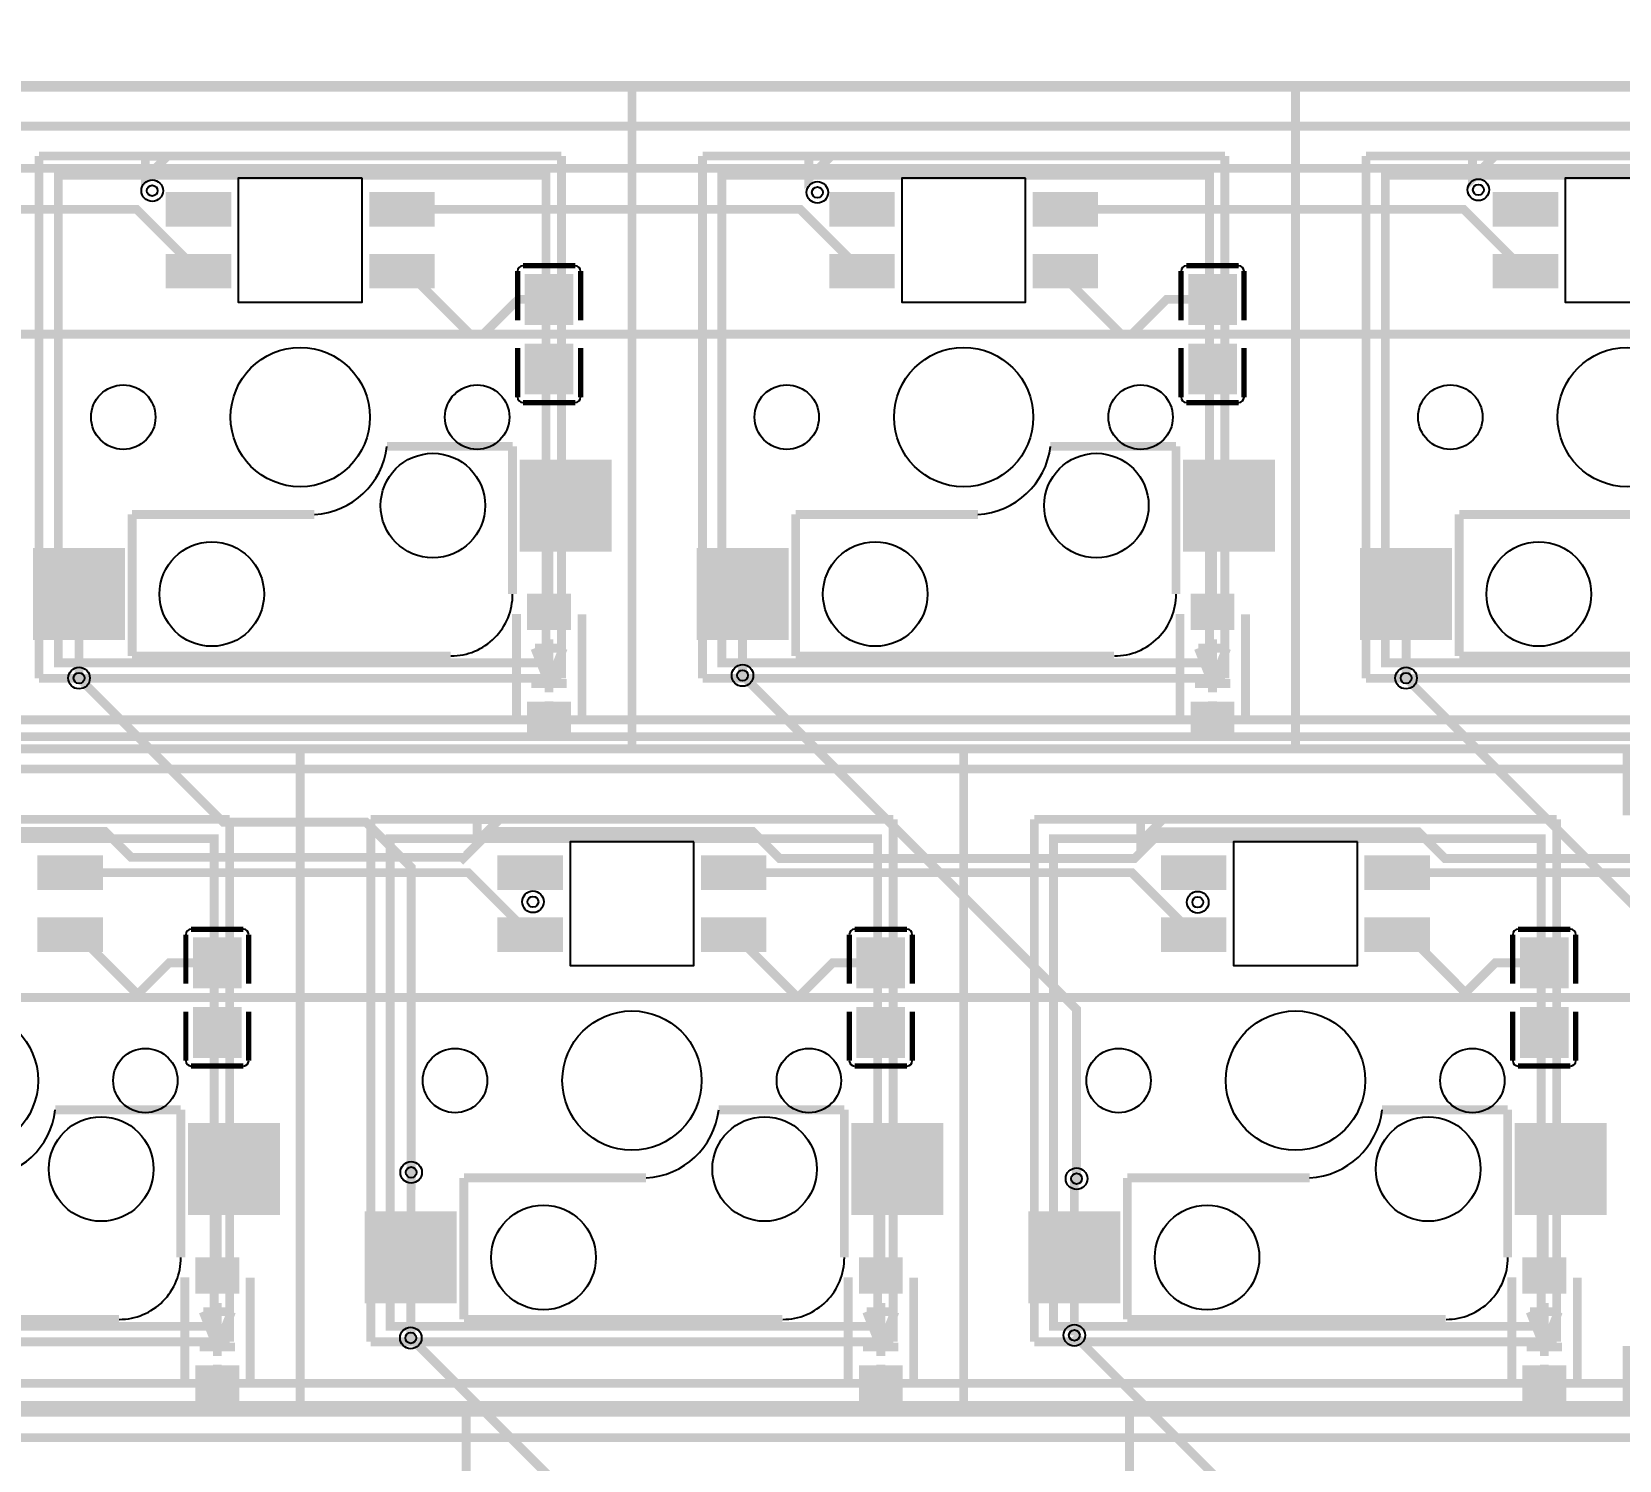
# Model space of a CAD drawing. Extents: x 183 to 12581, y -4976 to -1155.
# Drawn here: x 5509 to 7304, y -2773 to -1158 of the extents above; entities that cross this region are included whole.
import ezdxf

# ---------------------------------------------------------------- set-up
doc = ezdxf.new("R2010")
doc.units = 9
for name, color, linetype, true_color in [('BoardOutLine', 7, 'Continuous', 0xff00ff), ('BottomLayer', 7, 'Continuous', 0x0000ff), ('BottomPasteMaskLayer', 7, 'Continuous', 0x800000), ('BottomSilkLayer', 7, 'Continuous', 0x66cc33), ('BottomSolderMaskLayer', 7, 'Continuous', 0xaa00ff), ('Document', 7, 'Continuous', 0xffffff), ('Hole', 7, 'Continuous', 0x222222), ('Multi-Layer', 7, 'Continuous', 0xc0c0c0), ('TopLayer', 7, 'Continuous', 0xff0000), ('TopSilkLayer', 7, 'Continuous', 0xffcc00)]:
    doc.layers.add(name, color=color, linetype=linetype, true_color=true_color)

msp = doc.modelspace()

# ---------------------------------------------------------------- hatches: boundary and pattern name
at = {"layer": 'BottomLayer'}
for points in [[(5662.6, -1341.3), (5732.6, -1341.3), (5732.6, -1376.3), (5662.6, -1376.3)], [(5892.6, -1341.3), (5962.6, -1341.3), (5962.6, -1376.3), (5892.6, -1376.3)], [(6412.6, -1341.3), (6482.6, -1341.3), (6482.6, -1376.3), (6412.6, -1376.3)], [(6642.6, -1341.3), (6712.6, -1341.3), (6712.6, -1376.3), (6642.6, -1376.3)], [(7162.7, -1341.3), (7232.7, -1341.3), (7232.7, -1376.3), (7162.7, -1376.3)], [(5662.6, -1411.3), (5732.6, -1411.3), (5732.6, -1446.3), (5662.6, -1446.3)], [(5892.6, -1411.3), (5962.6, -1411.3), (5962.6, -1446.3), (5892.6, -1446.3)], [(6412.6, -1411.3), (6482.6, -1411.3), (6482.6, -1446.3), (6412.6, -1446.3)], [(6642.6, -1411.3), (6712.6, -1411.3), (6712.6, -1446.3), (6642.6, -1446.3)], [(7162.7, -1411.3), (7232.7, -1411.3), (7232.7, -1446.3), (7162.7, -1446.3)], [(6120.5, -1488.4), (6067.3, -1488.4), (6067.3, -1432.9), (6120.5, -1432.9)], [(6870.5, -1488.4), (6817.3, -1488.4), (6817.3, -1432.9), (6870.5, -1432.9)], [(6120.5, -1511.6), (6067.3, -1511.6), (6067.3, -1567.2), (6120.5, -1567.2)], [(6870.5, -1511.6), (6817.3, -1511.6), (6817.3, -1567.2), (6870.5, -1567.2)], [(6062.6, -1643.8), (6162.6, -1643.8), (6162.6, -1743.8), (6062.6, -1743.8)], [(6812.6, -1643.8), (6912.6, -1643.8), (6912.6, -1743.8), (6812.6, -1743.8)], [(5512.6, -1743.8), (5612.6, -1743.8), (5612.6, -1843.8), (5512.6, -1843.8)], [(6262.6, -1743.8), (6362.6, -1743.8), (6362.6, -1843.8), (6262.6, -1843.8)], [(7012.7, -1743.8), (7112.7, -1743.8), (7112.7, -1843.8), (7012.7, -1843.8)], [(6117.5, -1833.7), (6117.5, -1794.3), (6070.3, -1794.3), (6070.3, -1833.7)], [(6867.5, -1833.7), (6867.5, -1794.3), (6820.3, -1794.3), (6820.3, -1833.7)], [(6117.5, -1955.7), (6117.5, -1916.4), (6070.3, -1916.4), (6070.3, -1955.7)], [(6867.5, -1955.7), (6867.5, -1916.4), (6820.3, -1916.4), (6820.3, -1955.7)], [(5517.6, -2091.3), (5587.6, -2091.3), (5587.6, -2126.3), (5517.6, -2126.3)], [(6037.6, -2091.3), (6107.6, -2091.3), (6107.6, -2126.3), (6037.6, -2126.3)], [(6267.6, -2091.3), (6337.6, -2091.3), (6337.6, -2126.3), (6267.6, -2126.3)], [(6787.6, -2091.3), (6857.6, -2091.3), (6857.6, -2126.3), (6787.6, -2126.3)], [(7017.6, -2091.3), (7087.6, -2091.3), (7087.6, -2126.3), (7017.6, -2126.3)], [(5517.6, -2161.3), (5587.6, -2161.3), (5587.6, -2196.3), (5517.6, -2196.3)], [(6037.6, -2161.3), (6107.6, -2161.3), (6107.6, -2196.3), (6037.6, -2196.3)], [(6267.6, -2161.3), (6337.6, -2161.3), (6337.6, -2196.3), (6267.6, -2196.3)], [(6787.6, -2161.3), (6857.6, -2161.3), (6857.6, -2196.3), (6787.6, -2196.3)], [(7017.6, -2161.3), (7087.6, -2161.3), (7087.6, -2196.3), (7017.6, -2196.3)], [(5745.4, -2238.4), (5692.3, -2238.4), (5692.3, -2182.9), (5745.4, -2182.9)], [(6495.5, -2238.4), (6442.3, -2238.4), (6442.3, -2182.9), (6495.5, -2182.9)], [(7245.5, -2238.4), (7192.3, -2238.4), (7192.3, -2182.9), (7245.5, -2182.9)], [(5745.4, -2261.7), (5692.3, -2261.7), (5692.3, -2317.2), (5745.4, -2317.2)], [(6495.5, -2261.7), (6442.3, -2261.7), (6442.3, -2317.2), (6495.5, -2317.2)], [(7245.5, -2261.7), (7192.3, -2261.7), (7192.3, -2317.2), (7245.5, -2317.2)], [(5687.6, -2393.8), (5787.6, -2393.8), (5787.6, -2493.8), (5687.6, -2493.8)], [(6437.6, -2393.8), (6537.6, -2393.8), (6537.6, -2493.8), (6437.6, -2493.8)], [(7187.6, -2393.8), (7287.6, -2393.8), (7287.6, -2493.8), (7187.6, -2493.8)], [(5887.6, -2493.8), (5987.6, -2493.8), (5987.6, -2593.8), (5887.6, -2593.8)], [(6637.6, -2493.8), (6737.6, -2493.8), (6737.6, -2593.8), (6637.6, -2593.8)], [(5742.5, -2583.7), (5742.5, -2544.4), (5695.2, -2544.4), (5695.2, -2583.7)], [(6492.5, -2583.7), (6492.5, -2544.4), (6445.3, -2544.4), (6445.3, -2583.7)], [(7242.5, -2583.7), (7242.5, -2544.4), (7195.3, -2544.4), (7195.3, -2583.7)], [(5742.5, -2705.8), (5742.5, -2666.4), (5695.2, -2666.4), (5695.2, -2705.8)], [(6492.5, -2705.8), (6492.5, -2666.4), (6445.3, -2666.4), (6445.3, -2705.8)], [(7242.5, -2705.8), (7242.5, -2666.4), (7195.3, -2666.4), (7195.3, -2705.8)]]:
    msp.add_hatch(color=256, dxfattribs=at).paths.add_polyline_path(points)
at = {"layer": 'BottomPasteMaskLayer'}
for points in [[(5662.6, -1341.3), (5732.6, -1341.3), (5732.6, -1376.3), (5662.6, -1376.3)], [(5892.6, -1341.3), (5962.6, -1341.3), (5962.6, -1376.3), (5892.6, -1376.3)], [(6412.6, -1341.3), (6482.6, -1341.3), (6482.6, -1376.3), (6412.6, -1376.3)], [(6642.6, -1341.3), (6712.6, -1341.3), (6712.6, -1376.3), (6642.6, -1376.3)], [(7162.7, -1341.3), (7232.7, -1341.3), (7232.7, -1376.3), (7162.7, -1376.3)], [(5662.6, -1411.3), (5732.6, -1411.3), (5732.6, -1446.3), (5662.6, -1446.3)], [(5892.6, -1411.3), (5962.6, -1411.3), (5962.6, -1446.3), (5892.6, -1446.3)], [(6412.6, -1411.3), (6482.6, -1411.3), (6482.6, -1446.3), (6412.6, -1446.3)], [(6642.6, -1411.3), (6712.6, -1411.3), (6712.6, -1446.3), (6642.6, -1446.3)], [(7162.7, -1411.3), (7232.7, -1411.3), (7232.7, -1446.3), (7162.7, -1446.3)], [(6119.1, -1432.9), (6068.7, -1432.9), (6066.7, -1434.9), (6066.7, -1480.2), (6068.7, -1482.1), (6084.8, -1482.3), (6084.8, -1464.6), (6102.5, -1464.6), (6102.5, -1481.9), (6119.1, -1482.1), (6121, -1480.2), (6121, -1434.9)], [(6869.1, -1432.9), (6818.7, -1432.9), (6816.7, -1434.9), (6816.7, -1480.2), (6818.7, -1482.1), (6834.8, -1482.3), (6834.8, -1464.6), (6852.6, -1464.6), (6852.6, -1481.9), (6869.1, -1482.1), (6871.1, -1480.2), (6871.1, -1434.9)], [(6068.7, -1567.2), (6119.1, -1567.2), (6121, -1565.2), (6121, -1519.9), (6119.1, -1517.9), (6102.9, -1517.7), (6102.9, -1535.5), (6085.2, -1535.5), (6085.2, -1518.1), (6068.7, -1517.9), (6066.7, -1519.9), (6066.7, -1565.2)], [(6818.7, -1567.2), (6869.1, -1567.2), (6871.1, -1565.2), (6871.1, -1519.9), (6869.1, -1517.9), (6852.9, -1517.7), (6852.9, -1535.5), (6835.2, -1535.5), (6835.2, -1518.1), (6818.7, -1517.9), (6816.7, -1519.9), (6816.7, -1565.2)], [(6062.6, -1643.8), (6162.6, -1643.8), (6162.6, -1743.8), (6062.6, -1743.8)], [(6812.6, -1643.8), (6912.6, -1643.8), (6912.6, -1743.8), (6812.6, -1743.8)], [(5512.6, -1743.8), (5612.6, -1743.8), (5612.6, -1843.8), (5512.6, -1843.8)], [(6262.6, -1743.8), (6362.6, -1743.8), (6362.6, -1843.8), (6262.6, -1843.8)], [(7012.7, -1743.8), (7112.7, -1743.8), (7112.7, -1843.8), (7012.7, -1843.8)], [(6117.5, -1833.7), (6117.5, -1794.3), (6070.3, -1794.3), (6070.3, -1833.7)], [(6867.5, -1833.7), (6867.5, -1794.3), (6820.3, -1794.3), (6820.3, -1833.7)], [(6117.5, -1955.7), (6117.5, -1916.4), (6070.3, -1916.4), (6070.3, -1955.7)], [(6867.5, -1955.7), (6867.5, -1916.4), (6820.3, -1916.4), (6820.3, -1955.7)], [(5517.6, -2091.3), (5587.6, -2091.3), (5587.6, -2126.3), (5517.6, -2126.3)], [(6037.6, -2091.3), (6107.6, -2091.3), (6107.6, -2126.3), (6037.6, -2126.3)], [(6267.6, -2091.3), (6337.6, -2091.3), (6337.6, -2126.3), (6267.6, -2126.3)], [(6787.6, -2091.3), (6857.6, -2091.3), (6857.6, -2126.3), (6787.6, -2126.3)], [(7017.6, -2091.3), (7087.6, -2091.3), (7087.6, -2126.3), (7017.6, -2126.3)], [(5517.6, -2161.3), (5587.6, -2161.3), (5587.6, -2196.3), (5517.6, -2196.3)], [(6037.6, -2161.3), (6107.6, -2161.3), (6107.6, -2196.3), (6037.6, -2196.3)], [(6267.6, -2161.3), (6337.6, -2161.3), (6337.6, -2196.3), (6267.6, -2196.3)], [(6787.6, -2161.3), (6857.6, -2161.3), (6857.6, -2196.3), (6787.6, -2196.3)], [(7017.6, -2161.3), (7087.6, -2161.3), (7087.6, -2196.3), (7017.6, -2196.3)], [(5744.1, -2182.9), (5693.7, -2182.9), (5691.7, -2184.9), (5691.7, -2230.2), (5693.7, -2232.1), (5709.8, -2232.3), (5709.8, -2214.6), (5727.5, -2214.6), (5727.5, -2231.9), (5744.1, -2232.1), (5746, -2230.2), (5746, -2184.9)], [(6494.1, -2182.9), (6443.7, -2182.9), (6441.7, -2184.9), (6441.7, -2230.2), (6443.7, -2232.1), (6459.8, -2232.3), (6459.8, -2214.6), (6477.6, -2214.6), (6477.6, -2231.9), (6494.1, -2232.1), (6496.1, -2230.2), (6496.1, -2184.9)], [(7244.1, -2182.9), (7193.7, -2182.9), (7191.7, -2184.9), (7191.7, -2230.2), (7193.7, -2232.1), (7209.9, -2232.3), (7209.9, -2214.6), (7227.6, -2214.6), (7227.6, -2231.9), (7244.1, -2232.1), (7246.1, -2230.2), (7246.1, -2184.9)], [(5693.7, -2317.2), (5744.1, -2317.2), (5746, -2315.2), (5746, -2269.9), (5744.1, -2268), (5727.9, -2267.8), (5727.9, -2285.5), (5710.2, -2285.5), (5710.2, -2268.2), (5693.7, -2268), (5691.7, -2269.9), (5691.7, -2315.2)], [(6443.7, -2317.2), (6494.1, -2317.2), (6496.1, -2315.2), (6496.1, -2269.9), (6494.1, -2268), (6477.9, -2267.8), (6477.9, -2285.5), (6460.2, -2285.5), (6460.2, -2268.2), (6443.7, -2268), (6441.7, -2269.9), (6441.7, -2315.2)], [(7193.7, -2317.2), (7244.1, -2317.2), (7246.1, -2315.2), (7246.1, -2269.9), (7244.1, -2268), (7228, -2267.8), (7228, -2285.5), (7210.2, -2285.5), (7210.2, -2268.2), (7193.7, -2268), (7191.7, -2269.9), (7191.7, -2315.2)], [(5687.6, -2393.8), (5787.6, -2393.8), (5787.6, -2493.8), (5687.6, -2493.8)], [(6437.6, -2393.8), (6537.6, -2393.8), (6537.6, -2493.8), (6437.6, -2493.8)], [(7187.6, -2393.8), (7287.6, -2393.8), (7287.6, -2493.8), (7187.6, -2493.8)], [(5887.6, -2493.8), (5987.6, -2493.8), (5987.6, -2593.8), (5887.6, -2593.8)], [(6637.6, -2493.8), (6737.6, -2493.8), (6737.6, -2593.8), (6637.6, -2593.8)], [(5742.5, -2583.7), (5742.5, -2544.4), (5695.2, -2544.4), (5695.2, -2583.7)], [(6492.5, -2583.7), (6492.5, -2544.4), (6445.3, -2544.4), (6445.3, -2583.7)], [(7242.5, -2583.7), (7242.5, -2544.4), (7195.3, -2544.4), (7195.3, -2583.7)], [(5742.5, -2705.8), (5742.5, -2666.4), (5695.2, -2666.4), (5695.2, -2705.8)], [(6492.5, -2705.8), (6492.5, -2666.4), (6445.3, -2666.4), (6445.3, -2705.8)], [(7242.5, -2705.8), (7242.5, -2666.4), (7195.3, -2666.4), (7195.3, -2705.8)]]:
    msp.add_hatch(color=256, dxfattribs=at).paths.add_polyline_path(points)
at = {"layer": 'BottomSolderMaskLayer'}
for points in [[(5660.6, -1339.3), (5734.6, -1339.3), (5734.6, -1378.3), (5660.6, -1378.3)], [(5890.6, -1339.3), (5964.6, -1339.3), (5964.6, -1378.3), (5890.6, -1378.3)], [(6410.6, -1339.3), (6484.6, -1339.3), (6484.6, -1378.3), (6410.6, -1378.3)], [(6640.6, -1339.3), (6714.6, -1339.3), (6714.6, -1378.3), (6640.6, -1378.3)], [(7160.7, -1339.3), (7234.7, -1339.3), (7234.7, -1378.3), (7160.7, -1378.3)], [(5660.6, -1409.3), (5734.6, -1409.3), (5734.6, -1448.3), (5660.6, -1448.3)], [(5890.6, -1409.3), (5964.6, -1409.3), (5964.6, -1448.3), (5890.6, -1448.3)], [(6410.6, -1409.3), (6484.6, -1409.3), (6484.6, -1448.3), (6410.6, -1448.3)], [(6640.6, -1409.3), (6714.6, -1409.3), (6714.6, -1448.3), (6640.6, -1448.3)], [(7160.7, -1409.3), (7234.7, -1409.3), (7234.7, -1448.3), (7160.7, -1448.3)], [(6121.4, -1489.5), (6066.3, -1489.5), (6066.3, -1431.9), (6121.4, -1431.9)], [(6871.4, -1489.5), (6816.4, -1489.5), (6816.4, -1431.9), (6871.4, -1431.9)], [(6121.4, -1510.6), (6066.3, -1510.6), (6066.3, -1568.2), (6121.4, -1568.2)], [(6871.4, -1510.6), (6816.4, -1510.6), (6816.4, -1568.2), (6871.4, -1568.2)], [(6060.6, -1641.8), (6164.6, -1641.8), (6164.6, -1745.8), (6060.6, -1745.8)], [(6810.6, -1641.8), (6914.6, -1641.8), (6914.6, -1745.8), (6810.6, -1745.8)], [(5510.6, -1741.8), (5614.6, -1741.8), (5614.6, -1845.8), (5510.6, -1845.8)], [(6260.6, -1741.8), (6364.6, -1741.8), (6364.6, -1845.8), (6260.6, -1845.8)], [(7010.7, -1741.8), (7114.7, -1741.8), (7114.7, -1845.8), (7010.7, -1845.8)], [(6118.7, -1834.5), (6118.7, -1793.5), (6069.1, -1793.5), (6069.1, -1834.5)], [(6868.7, -1834.5), (6868.7, -1793.5), (6819.1, -1793.5), (6819.1, -1834.5)], [(6118.7, -1956.6), (6118.7, -1915.5), (6069.1, -1915.5), (6069.1, -1956.6)], [(6868.7, -1956.6), (6868.7, -1915.5), (6819.1, -1915.5), (6819.1, -1956.6)], [(5515.6, -2089.3), (5589.6, -2089.3), (5589.6, -2128.3), (5515.6, -2128.3)], [(6035.6, -2089.3), (6109.6, -2089.3), (6109.6, -2128.3), (6035.6, -2128.3)], [(6265.6, -2089.3), (6339.6, -2089.3), (6339.6, -2128.3), (6265.6, -2128.3)], [(6785.6, -2089.3), (6859.6, -2089.3), (6859.6, -2128.3), (6785.6, -2128.3)], [(7015.6, -2089.3), (7089.6, -2089.3), (7089.6, -2128.3), (7015.6, -2128.3)], [(5515.6, -2159.3), (5589.6, -2159.3), (5589.6, -2198.3), (5515.6, -2198.3)], [(6035.6, -2159.3), (6109.6, -2159.3), (6109.6, -2198.3), (6035.6, -2198.3)], [(6265.6, -2159.3), (6339.6, -2159.3), (6339.6, -2198.3), (6265.6, -2198.3)], [(6785.6, -2159.3), (6859.6, -2159.3), (6859.6, -2198.3), (6785.6, -2198.3)], [(7015.6, -2159.3), (7089.6, -2159.3), (7089.6, -2198.3), (7015.6, -2198.3)], [(5746.4, -2239.5), (5691.3, -2239.5), (5691.3, -2181.9), (5746.4, -2181.9)], [(6496.4, -2239.5), (6441.4, -2239.5), (6441.4, -2181.9), (6496.4, -2181.9)], [(7246.4, -2239.5), (7191.4, -2239.5), (7191.4, -2181.9), (7246.4, -2181.9)], [(5746.4, -2260.6), (5691.3, -2260.6), (5691.3, -2318.2), (5746.4, -2318.2)], [(6496.4, -2260.6), (6441.4, -2260.6), (6441.4, -2318.2), (6496.4, -2318.2)], [(7246.4, -2260.6), (7191.4, -2260.6), (7191.4, -2318.2), (7246.4, -2318.2)], [(5685.6, -2391.8), (5789.6, -2391.8), (5789.6, -2495.8), (5685.6, -2495.8)], [(6435.6, -2391.8), (6539.6, -2391.8), (6539.6, -2495.8), (6435.6, -2495.8)], [(7185.6, -2391.8), (7289.6, -2391.8), (7289.6, -2495.8), (7185.6, -2495.8)], [(5885.6, -2491.8), (5989.6, -2491.8), (5989.6, -2595.8), (5885.6, -2595.8)], [(6635.6, -2491.8), (6739.6, -2491.8), (6739.6, -2595.8), (6635.6, -2595.8)], [(5743.7, -2584.6), (5743.7, -2543.5), (5694, -2543.5), (5694, -2584.6)], [(6493.7, -2584.6), (6493.7, -2543.5), (6444.1, -2543.5), (6444.1, -2584.6)], [(7243.7, -2584.6), (7243.7, -2543.5), (7194.1, -2543.5), (7194.1, -2584.6)], [(5743.7, -2706.6), (5743.7, -2665.6), (5694, -2665.6), (5694, -2706.6)], [(6493.7, -2706.6), (6493.7, -2665.6), (6444.1, -2665.6), (6444.1, -2706.6)], [(7243.7, -2706.6), (7243.7, -2665.6), (7194.1, -2665.6), (7194.1, -2706.6)]]:
    msp.add_hatch(color=256, dxfattribs=at).paths.add_polyline_path(points)
at = {"layer": 'Document'}
for points in [[(6076.7, -1817.1), (6111.7, -1817.1), (6111.7, -1807.1), (6076.7, -1807.1)], [(6098.9, -1830), (6098.9, -1795), (6088.9, -1795), (6088.9, -1830)], [(6826.7, -1817.1), (6861.7, -1817.1), (6861.7, -1807.1), (6826.7, -1807.1)], [(6848.9, -1830), (6848.9, -1795), (6838.9, -1795), (6838.9, -1830)], [(6098.9, -1950), (6098.9, -1915), (6088.9, -1915), (6088.9, -1950)], [(6848.9, -1950), (6848.9, -1915), (6838.9, -1915), (6838.9, -1950)], [(5723.9, -2580.1), (5723.9, -2545.1), (5713.9, -2545.1), (5713.9, -2580.1)], [(6473.9, -2580.1), (6473.9, -2545.1), (6463.9, -2545.1), (6463.9, -2580.1)], [(7223.9, -2580.1), (7223.9, -2545.1), (7213.9, -2545.1), (7213.9, -2580.1)], [(5701.7, -2567.1), (5736.7, -2567.1), (5736.7, -2557.1), (5701.7, -2557.1)], [(6451.7, -2567.1), (6486.7, -2567.1), (6486.7, -2557.1), (6451.7, -2557.1)], [(7201.7, -2567.1), (7236.7, -2567.1), (7236.7, -2557.1), (7201.7, -2557.1)], [(5723.9, -2700.1), (5723.9, -2665.1), (5713.9, -2665.1), (5713.9, -2700.1)], [(6473.9, -2700.1), (6473.9, -2665.1), (6463.9, -2665.1), (6463.9, -2700.1)], [(7223.9, -2700.1), (7223.9, -2665.1), (7213.9, -2665.1), (7213.9, -2700.1)]]:
    msp.add_hatch(color=256, dxfattribs=at).paths.add_polyline_path(points)

# ---------------------------------------------------------------- linework, layer by layer
at = {"layer": 'BoardOutLine', "const_width": 10}
msp.add_lwpolyline([(248.9, -1221), (12505.8, -1221)], dxfattribs=at)
at = {"layer": 'BottomLayer', "const_width": 10}
for points in [[(8367.7, -1306.6), (8361.8, -1312.5), (3375.1, -1312.5)], [(5177.6, -1358.8), (5627.6, -1358.8), (5697.6, -1428.8)], [(5927.6, -1358.8), (6377.6, -1358.8), (6447.6, -1428.8)], [(6677.6, -1358.8), (7127.7, -1358.8), (7197.7, -1428.8)], [(5927.6, -1428.8), (5933.4, -1428.8), (6004.6, -1500)], [(6677.6, -1428.8), (6677.6, -1437), (6740.6, -1500)], [(12297.6, -1500), (12111.1, -1500), (12089.8, -1478.7), (11926.9, -1478.7), (11905.5, -1500), (1218.8, -1500), (1182, -1536.8), (1059.1, -1536.8), (1037.9, -1515.6), (1037.9, -1458.4)], [(6093.9, -1460.7), (6059, -1460.7), (6019.6, -1500)], [(6843.9, -1460.7), (6792, -1460.7), (6752.6, -1500)], [(6112.6, -1693.8), (6093.9, -1712.5), (6093.9, -1814)], [(6862.6, -1693.8), (6843.9, -1712.5), (6843.9, -1814)], [(5562.6, -1793.8), (5562.6, -1888.8)], [(6312.6, -1793.8), (6312.6, -1885.8)], [(7062.7, -1793.8), (7062.7, -1888.8)], [(843.8, -1936.1), (10969, -1936.1)], [(7500.6, -2092.7), (7106.7, -2092.7), (7076.7, -2062.7), (6785.7, -2062.7), (6755.6, -2092.8), (6354.7, -2092.8), (6324.2, -2062.3), (6027.2, -2062.3), (5996.7, -2092.7), (5995.5, -2091.5), (5621.5, -2091.5), (5592.2, -2062.3), (5281.5, -2062.3), (5250.5, -2092.3), (4862.2, -2092.3), (4830.7, -2060.8), (4532.2, -2060.8), (4500.7, -2092.3), (4115.7, -2092.3), (4085.7, -2062.3), (3782.2, -2062.3), (3751.2, -2092.3), (3375.7, -2092.3)], [(5552.6, -2108.8), (6002.6, -2108.8), (6072.6, -2178.8)], [(6302.6, -2108.8), (6752.7, -2108.8), (6822.7, -2178.8)], [(7052.7, -2108.8), (7502.7, -2108.8), (7572.7, -2178.8)], [(5552.6, -2178.8), (5561.1, -2178.8), (5628.8, -2246.4)], [(6302.6, -2178.8), (6303.9, -2178.8), (6375.1, -2250)], [(7052.7, -2178.8), (7064.2, -2178.8), (7129.8, -2244.5)], [(5718.9, -2210.7), (5664.5, -2210.7), (5625.1, -2250)], [(6468.9, -2210.7), (6414.5, -2210.7), (6375.1, -2250)], [(7218.9, -2210.7), (7163.6, -2210.7), (7124.3, -2250)], [(937.5, -2250), (11717.6, -2250)], [(5737.6, -2443.8), (5718.9, -2462.6), (5718.9, -2564)], [(6487.6, -2443.8), (6468.9, -2462.5), (6468.9, -2564)], [(7237.7, -2443.8), (7218.9, -2462.6), (7218.9, -2564)], [(5938, -2447.6), (5937.6, -2543.8)], [(6690.2, -2454.7), (6687.7, -2457.3), (6687.7, -2543.8)], [(5937.6, -2543.8), (5937.6, -2634.8)], [(6687.7, -2543.8), (6687.7, -2631.8)], [(1031.3, -2686.1), (11156.5, -2686.1)]]:
    msp.add_lwpolyline(points, dxfattribs=at)
at = {"layer": 'BottomSilkLayer', "const_width": 10}
for points in [[(5637.6, -1298.8), (5662.6, -1298.8), (5637.6, -1323.8), (5637.6, -1298.8)], [(6387.6, -1298.8), (6412.6, -1298.8), (6387.6, -1323.8), (6387.6, -1298.8)], [(7137.7, -1298.8), (7162.7, -1298.8), (7137.7, -1323.8), (7137.7, -1298.8)], [(6012.6, -2048.8), (6037.6, -2048.8), (6012.6, -2073.8), (6012.6, -2048.8)], [(6762.6, -2048.8), (6787.6, -2048.8), (6762.6, -2073.8), (6762.6, -2048.8)]]:
    msp.add_lwpolyline(points, close=True, dxfattribs=at)
at = {"layer": 'BottomSilkLayer'}
for points, const_width in [([(6058.3, -1428.7), (6058.3, -1484.2)], 6), ([(6123.5, -1422.7), (6064.3, -1422.7)], 6), ([(6129.5, -1484.2), (6129.5, -1428.7)], 6), ([(6808.3, -1428.7), (6808.3, -1484.2)], 6), ([(6873.5, -1422.7), (6814.3, -1422.7)], 6), ([(6879.5, -1484.2), (6879.5, -1428.7)], 6), ([(6058.3, -1571.3), (6058.3, -1515.8)], 6), ([(6129.5, -1515.8), (6129.5, -1571.3)], 6), ([(6808.3, -1571.3), (6808.3, -1515.8)], 6), ([(6879.5, -1515.8), (6879.5, -1571.3)], 6), ([(6123.5, -1577.3), (6064.3, -1577.3)], 6), ([(6873.5, -1577.3), (6814.3, -1577.3)], 6), ([(6057.1, -1934.4), (6057.1, -1816.2)], 10), ([(6131.1, -1934.9), (6131.1, -1816.8)], 10), ([(6807.2, -1934.4), (6807.2, -1816.2)], 10), ([(6881.2, -1934.9), (6881.2, -1816.8)], 10), ([(6093.9, -1905), (6093.9, -1845)], 10), ([(6843.9, -1905), (6843.9, -1845)], 10), ([(6077.9, -1855), (6093.9, -1895)], 10), ([(6109.9, -1855), (6077.9, -1855)], 10), ([(6093.9, -1895), (6109.9, -1855)], 10), ([(6827.9, -1855), (6843.9, -1895)], 10), ([(6859.9, -1855), (6827.9, -1855)], 10), ([(6843.9, -1895), (6859.9, -1855)], 10), ([(6113.9, -1895), (6073.9, -1895)], 10), ([(6863.9, -1895), (6823.9, -1895)], 10), ([(5748.4, -2172.7), (5689.3, -2172.7)], 6), ([(6498.5, -2172.7), (6439.3, -2172.7)], 6), ([(7248.5, -2172.7), (7189.3, -2172.7)], 6), ([(5683.3, -2178.7), (5683.3, -2234.3)], 6), ([(5754.4, -2234.3), (5754.4, -2178.7)], 6), ([(6433.3, -2178.7), (6433.3, -2234.3)], 6), ([(6504.5, -2234.3), (6504.5, -2178.7)], 6), ([(7183.3, -2178.7), (7183.3, -2234.3)], 6), ([(7254.5, -2234.3), (7254.5, -2178.7)], 6), ([(5683.3, -2321.4), (5683.3, -2265.8)], 6), ([(5754.4, -2265.8), (5754.4, -2321.4)], 6), ([(6433.3, -2321.4), (6433.3, -2265.8)], 6), ([(6504.5, -2265.8), (6504.5, -2321.4)], 6), ([(7183.3, -2321.4), (7183.3, -2265.8)], 6), ([(7254.5, -2265.8), (7254.5, -2321.4)], 6), ([(5748.4, -2327.4), (5689.3, -2327.4)], 6), ([(6498.5, -2327.4), (6439.3, -2327.4)], 6), ([(7248.5, -2327.4), (7189.3, -2327.4)], 6), ([(5682.1, -2684.4), (5682.1, -2566.3)], 10), ([(5756.1, -2684.9), (5756.1, -2566.8)], 10), ([(6432.1, -2684.4), (6432.1, -2566.3)], 10), ([(6506.1, -2684.9), (6506.1, -2566.8)], 10), ([(7182.2, -2684.4), (7182.2, -2566.3)], 10), ([(7256.2, -2684.9), (7256.2, -2566.8)], 10), ([(5702.9, -2605.1), (5718.9, -2645.1)], 10), ([(5734.9, -2605.1), (5702.9, -2605.1)], 10), ([(5718.9, -2655.1), (5718.9, -2595.1)], 10), ([(5718.9, -2645.1), (5734.9, -2605.1)], 10), ([(6452.9, -2605.1), (6468.9, -2645.1)], 10), ([(6484.9, -2605.1), (6452.9, -2605.1)], 10), ([(6468.9, -2655.1), (6468.9, -2595.1)], 10), ([(6468.9, -2645.1), (6484.9, -2605.1)], 10), ([(7202.9, -2605.1), (7218.9, -2645.1)], 10), ([(7234.9, -2605.1), (7202.9, -2605.1)], 10), ([(7218.9, -2655.1), (7218.9, -2595.1)], 10), ([(7218.9, -2645.1), (7234.9, -2605.1)], 10), ([(5738.9, -2645.1), (5698.9, -2645.1)], 10), ([(6488.9, -2645.1), (6448.9, -2645.1)], 10), ([(7238.9, -2645.1), (7198.9, -2645.1)], 10)]:
    msp.add_lwpolyline(points, dxfattribs=dict(at, const_width=const_width))
for centre, start, end in [((6064.3, -1428.7), 90, 180), ((6123.5, -1428.7), 0, 90), ((6814.3, -1428.7), 90, 180), ((6873.5, -1428.7), 0, 90), ((6064.3, -1571.3), 180, 270), ((6123.5, -1571.3), 270, 0), ((6814.3, -1571.3), 180, 270), ((6873.5, -1571.3), 270, 0), ((5689.3, -2178.7), 90, 180), ((5748.4, -2178.7), 0, 90), ((6439.3, -2178.7), 90, 180), ((6498.5, -2178.7), 0, 90), ((7189.3, -2178.7), 90, 180), ((7248.5, -2178.7), 0, 90), ((5689.3, -2321.4), 180, 270), ((5748.4, -2321.4), 270, 0), ((6439.3, -2321.4), 180, 270), ((6498.5, -2321.4), 270, 0), ((7189.3, -2321.4), 180, 270), ((7248.5, -2321.4), 270, 0)]:
    msp.add_arc(centre, 6, start, end, dxfattribs=at)
at = {"layer": 'Document', "const_width": 10}
for points in [[(6187.6, -1968.8), (5437.6, -1968.8), (5437.6, -1218.8), (6187.6, -1218.8)], [(6187.6, -1218.8), (6187.6, -1968.8)], [(6937.6, -1968.8), (6187.6, -1968.8), (6187.6, -1218.8), (6937.6, -1218.8)], [(6937.6, -1218.8), (6937.6, -1968.8)], [(7687.7, -1968.8), (6937.7, -1968.8), (6937.7, -1218.8), (7687.7, -1218.8)], [(5910.6, -1626.8), (6052.6, -1626.8)], [(6052.6, -1626.8), (6052.6, -1793.8)], [(6660.6, -1626.8), (6802.6, -1626.8)], [(6802.6, -1626.8), (6802.6, -1793.8)], [(5622.6, -1703.8), (5622.6, -1863.8)], [(5622.6, -1703.8), (5828.6, -1703.8)], [(6372.6, -1703.8), (6372.6, -1863.8)], [(6372.6, -1703.8), (6578.6, -1703.8)], [(7122.7, -1703.8), (7122.7, -1863.8)], [(7122.7, -1703.8), (7328.7, -1703.8)], [(5982.6, -1863.8), (5622.6, -1863.8)], [(6732.6, -1863.8), (6372.6, -1863.8)], [(7482.7, -1863.8), (7122.7, -1863.8)], [(5812.6, -2718.8), (5062.6, -2718.8), (5062.6, -1968.8), (5812.6, -1968.8)], [(5812.6, -1968.8), (5812.6, -2718.8)], [(6562.6, -2718.8), (5812.6, -2718.8), (5812.6, -1968.8), (6562.6, -1968.8)], [(7312.6, -2718.8), (6562.6, -2718.8), (6562.6, -1968.8), (7312.6, -1968.8)], [(6562.6, -1968.8), (6562.6, -2718.8)], [(5535.6, -2376.8), (5677.6, -2376.8)], [(5677.6, -2376.8), (5677.6, -2543.8)], [(6285.6, -2376.8), (6427.6, -2376.8)], [(6427.6, -2376.8), (6427.6, -2543.8)], [(7035.6, -2376.8), (7177.6, -2376.8)], [(7177.6, -2376.8), (7177.6, -2543.8)], [(5997.6, -2453.8), (5997.6, -2613.8)], [(5997.6, -2453.8), (6203.6, -2453.8)], [(6747.6, -2453.8), (6747.6, -2613.8)], [(6747.6, -2453.8), (6953.6, -2453.8)], [(5607.6, -2613.8), (5247.6, -2613.8)], [(6357.6, -2613.8), (5997.6, -2613.8)], [(7107.6, -2613.8), (6747.6, -2613.8)], [(6000.1, -3468.8), (5250.1, -3468.8), (5250.1, -2718.8), (6000.1, -2718.8)], [(6000.1, -2718.8), (6000.1, -3468.8)], [(6750.1, -3468.8), (6000.1, -3468.8), (6000.1, -2718.8), (6750.1, -2718.8)], [(6750.1, -2718.8), (6750.1, -3468.8)], [(7500.2, -3468.8), (6750.2, -3468.8), (6750.2, -2718.8), (7500.2, -2718.8)]]:
    msp.add_lwpolyline(points, dxfattribs=at)
at = {"layer": 'Document'}
for centre, radius, start, end in [((5823.9, -1616.6), 87.4, 273.1216, 353.2761), ((6573.9, -1616.6), 87.4, 273.1216, 353.2761), ((5983, -1794.1), 69.7, 270, 0.2787), ((6733, -1794.1), 69.7, 270, 0.2787), ((5448.9, -2366.6), 87.4, 273.1216, 353.2761), ((6198.9, -2366.6), 87.4, 273.1216, 353.2761), ((6948.9, -2366.6), 87.4, 273.1216, 353.2761), ((5608, -2544.1), 69.7, 270, 0.2787), ((6358, -2544.1), 69.7, 270, 0.2787), ((7108, -2544.1), 69.7, 270, 0.2787)]:
    msp.add_arc(centre, radius, start, end, dxfattribs=at)
at = {"layer": 'Hole'}
for centre in [(5645.3, -1337.8), (6397.2, -1339.7), (7144.4, -1336.8), (5562.6, -1888.8), (6312.6, -1885.8), (7062.7, -1888.8), (6075.7, -2141.7), (6827.2, -2142.2), (5938, -2447.6), (6690.2, -2454.7), (5937.6, -2634.8), (6687.7, -2631.8)]:
    msp.add_circle(centre, 6.1, dxfattribs=at)
at = {"layer": 'Multi-Layer'}
for points in [[(5882.6, -1323.8), (5742.6, -1323.8), (5742.6, -1463.8), (5882.6, -1463.8)], [(6632.6, -1323.8), (6492.6, -1323.8), (6492.6, -1463.8), (6632.6, -1463.8)], [(7382.7, -1323.8), (7242.7, -1323.8), (7242.7, -1463.8), (7382.7, -1463.8)], [(6257.6, -2073.8), (6117.6, -2073.8), (6117.6, -2213.8), (6257.6, -2213.8)], [(7007.6, -2073.8), (6867.6, -2073.8), (6867.6, -2213.8), (7007.6, -2213.8)]]:
    msp.add_lwpolyline(points, close=True, dxfattribs=at)
for centre, radius in [((5645.3, -1337.8), 12.2), ((6397.2, -1339.7), 12.2), ((7144.4, -1336.8), 12.2), ((5812.6, -1593.8), 78.7), ((6562.6, -1593.8), 78.7), ((7312.7, -1593.8), 78.7), ((5612.6, -1593.8), 36.4), ((6012.6, -1593.8), 36.4), ((6362.6, -1593.8), 36.4), ((6762.6, -1593.8), 36.4), ((7112.7, -1593.8), 36.4), ((5962.6, -1693.8), 59.1), ((6712.6, -1693.8), 59.1), ((5712.6, -1793.8), 59.1), ((6462.6, -1793.8), 59.1), ((7212.7, -1793.8), 59.1), ((5562.6, -1888.8), 12.2), ((6312.6, -1885.8), 12.2), ((7062.7, -1888.8), 12.2), ((6075.7, -2141.7), 12.2), ((6827.2, -2142.2), 12.2), ((5437.6, -2343.8), 78.7), ((6187.6, -2343.8), 78.7), ((6937.7, -2343.8), 78.7), ((5637.6, -2343.8), 36.4), ((5987.6, -2343.8), 36.4), ((6387.6, -2343.8), 36.4), ((6737.7, -2343.8), 36.4), ((7137.7, -2343.8), 36.4), ((5587.6, -2443.8), 59.1), ((6337.6, -2443.8), 59.1), ((7087.7, -2443.8), 59.1), ((5938, -2447.6), 12.2), ((6690.2, -2454.7), 12.2), ((6087.6, -2543.8), 59.1), ((6837.7, -2543.8), 59.1), ((6687.7, -2631.8), 12.2), ((5937.6, -2634.8), 12.2)]:
    msp.add_circle(centre, radius, dxfattribs=at)
at = {"layer": 'TopLayer', "const_width": 10}
for points in [[(12362.1, -1428.7), (12311.2, -1479.5), (12088.3, -1479.5), (12024.3, -1415.5), (12024.3, -1275.5), (12013.7, -1264.9), (1243.4, -1264.9), (1158.1, -1350.2), (1158.1, -1494.3), (792.9, -1494.3), (533.7, -1753.5), (533.7, -2155.7)], [(5562.6, -1888.8), (5725.4, -2051.6), (5886.8, -2051.6), (5938, -2102.7), (5938, -2447.6)], [(6312.6, -1885.8), (6690.2, -2263.4), (6690.2, -2461.2)], [(7062.7, -1888.8), (7439.5, -2265.6), (7439.5, -2459.5)], [(5937.6, -2634.8), (6124.2, -2821.4), (6124.2, -3209.6)], [(6687.7, -2631.8), (6876.8, -2820.9), (6876.8, -3208.3)]]:
    msp.add_lwpolyline(points, dxfattribs=at)
at = {"layer": 'TopSilkLayer', "const_width": 10}
for points in [[(5437.6, -1293.8), (5437.6, -1218.8), (5512.6, -1218.8)], [(6112.6, -1218.8), (6187.6, -1218.8), (6187.6, -1293.8)], [(6187.6, -1293.8), (6187.6, -1218.8), (6262.6, -1218.8)], [(6862.6, -1218.8), (6937.6, -1218.8), (6937.6, -1293.8)], [(6937.7, -1293.8), (6937.7, -1218.8), (7012.7, -1218.8)], [(5517.3, -1889.1), (5517.3, -1298.5)], [(5517.3, -1298.5), (6107.9, -1298.5)], [(6107.9, -1889.1), (6107.9, -1298.5)], [(6267.4, -1889.1), (6267.4, -1298.5)], [(6267.4, -1298.5), (6857.9, -1298.5)], [(6857.9, -1889.1), (6857.9, -1298.5)], [(7017.4, -1889.1), (7017.4, -1298.5)], [(7017.4, -1298.5), (7607.9, -1298.5)], [(5517.3, -1889.1), (6107.9, -1889.1)], [(6267.4, -1889.1), (6857.9, -1889.1)], [(7017.4, -1889.1), (7607.9, -1889.1)], [(5512.6, -1968.8), (5437.6, -1968.8), (5437.6, -1893.8)], [(6187.6, -1893.8), (6187.6, -1968.8), (6112.6, -1968.8)], [(6262.6, -1968.8), (6187.6, -1968.8), (6187.6, -1893.8)], [(6937.6, -1893.8), (6937.6, -1968.8), (6862.6, -1968.8)], [(7012.7, -1968.8), (6937.7, -1968.8), (6937.7, -1893.8)], [(11291.2, -1955), (1038.7, -1955)], [(5737.6, -1968.8), (5812.6, -1968.8), (5812.6, -2043.8)], [(5812.6, -2043.8), (5812.6, -1968.8), (5887.6, -1968.8)], [(6487.6, -1968.8), (6562.6, -1968.8), (6562.6, -2043.8)], [(6562.6, -2043.8), (6562.6, -1968.8), (6637.6, -1968.8)], [(7237.6, -1968.8), (7312.6, -1968.8), (7312.6, -2043.8)], [(1038.7, -1991.6), (11291.2, -1991.6)], [(5142.3, -2048.5), (5732.9, -2048.5)], [(5732.9, -2639.1), (5732.9, -2048.5)], [(5892.4, -2639.1), (5892.4, -2048.5)], [(5892.4, -2048.5), (6482.9, -2048.5)], [(6482.9, -2639.1), (6482.9, -2048.5)], [(6642.4, -2639.1), (6642.4, -2048.5)], [(6642.4, -2048.5), (7232.9, -2048.5)], [(7232.9, -2639.1), (7232.9, -2048.5)], [(5142.3, -2639.1), (5732.9, -2639.1)], [(5892.4, -2639.1), (6482.9, -2639.1)], [(6642.4, -2639.1), (7232.9, -2639.1)], [(5812.6, -2643.8), (5812.6, -2718.8), (5737.6, -2718.8)], [(5887.6, -2718.8), (5812.6, -2718.8), (5812.6, -2643.8)], [(6562.6, -2643.8), (6562.6, -2718.8), (6487.6, -2718.8)], [(6637.6, -2718.8), (6562.6, -2718.8), (6562.6, -2643.8)], [(7312.6, -2643.8), (7312.6, -2718.8), (7237.6, -2718.8)], [(11152.9, -2710.9), (1414.2, -2710.9)], [(5925.1, -2718.8), (6000.1, -2718.8), (6000.1, -2793.8)], [(6000.1, -2793.8), (6000.1, -2718.8), (6075.1, -2718.8)], [(6675.1, -2718.8), (6750.1, -2718.8), (6750.1, -2793.8)], [(6750.2, -2793.8), (6750.2, -2718.8), (6825.2, -2718.8)], [(1414.2, -2747.6), (11152.9, -2747.6)]]:
    msp.add_lwpolyline(points, dxfattribs=at)
for points in [[(5539.2, -1320.4), (6090.4, -1320.4), (6090.4, -1871.6), (5539.2, -1871.6), (5539.2, -1320.4)], [(6289.2, -1320.4), (6840.4, -1320.4), (6840.4, -1871.6), (6289.2, -1871.6), (6289.2, -1320.4)], [(7039.2, -1320.4), (7590.4, -1320.4), (7590.4, -1871.6), (7039.2, -1871.6), (7039.2, -1320.4)], [(5164.2, -2070.4), (5715.4, -2070.4), (5715.4, -2621.6), (5164.2, -2621.6), (5164.2, -2070.4)], [(5914.2, -2070.4), (6465.4, -2070.4), (6465.4, -2621.6), (5914.2, -2621.6), (5914.2, -2070.4)], [(6664.2, -2070.4), (7215.4, -2070.4), (7215.4, -2621.6), (6664.2, -2621.6), (6664.2, -2070.4)]]:
    msp.add_lwpolyline(points, close=True, dxfattribs=at)

doc.saveas('drawing.dxf')
